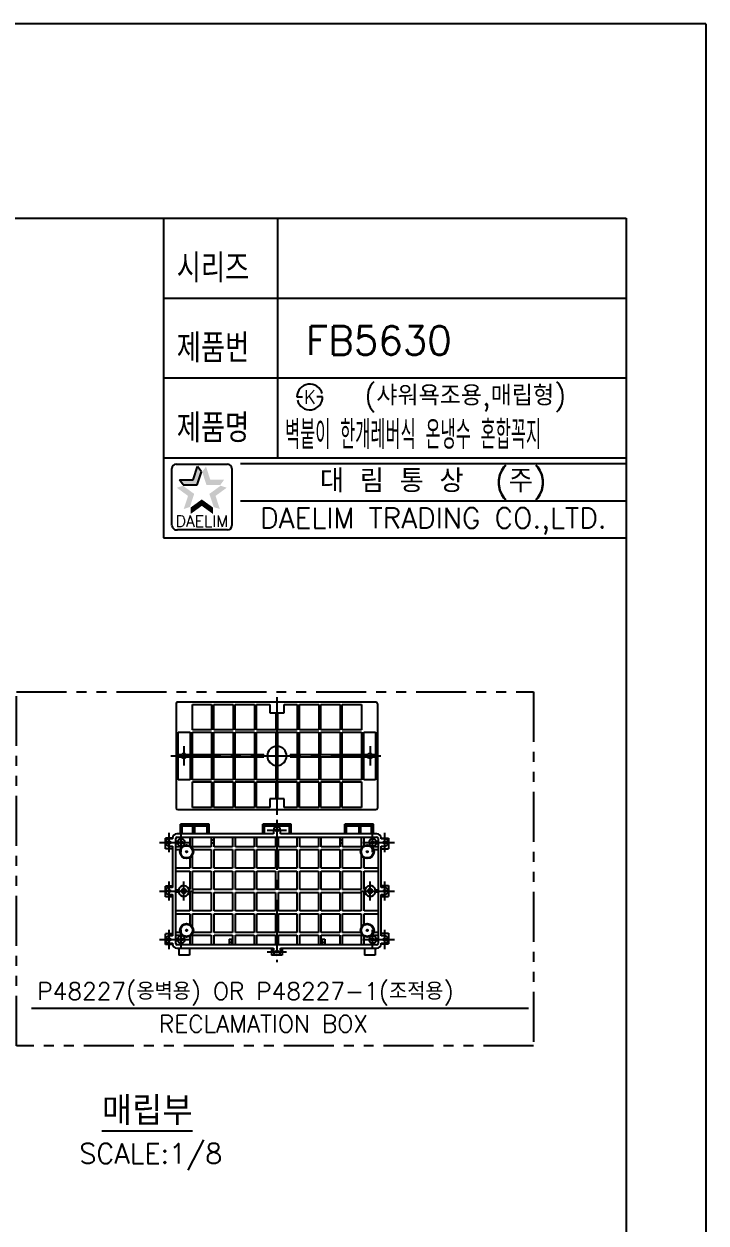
# Model space of a CAD drawing. Extents: x 9929 to 10523, y -3370 to -2950.
# Drawn here: x 10403.2 to 10522.6, y -3160.2 to -2950.2 of the extents above; entities that cross this region are included whole.
import ezdxf
from ezdxf.enums import TextEntityAlignment as Align

# ---------------------------------------------------------------- set-up
doc = ezdxf.new("R2010")
doc.units = 0
doc.header["$LTSCALE"] = 7
doc.header["$MEASUREMENT"] = 0
doc.linetypes.add('CENTER', pattern=[2, 1.25, -0.25, 0.25, -0.25])
doc.linetypes.add('PHANTOM', pattern=[2.5, 1.25, -0.25, 0.25, -0.25, 0.25, -0.25])
doc.layers.get('0').update_dxf_attribs({"color": 2, "linetype": 'CONTINUOUS'})
for name, color, linetype in [('02___PRT_ALL_AXES', 7, 'CONTINUOUS'), ('CL', 1, 'CENTER'), ('D', 2, 'CONTINUOUS'), ('DIM', 2, 'CONTINUOUS'), ('DWG', 7, 'CONTINUOUS'), ('PH', 3, 'PHANTOM'), ('PIPBOX', 7, 'CONTINUOUS')]:
    doc.layers.add(name, color=color, linetype=linetype)
doc.styles.add('GHS', font='ROMANS.shx', dxfattribs={"bigfont": 'GHS.shx'})
doc.styles.add('HAN', font='TXT.shx', dxfattribs={"bigfont": 'GHS.shx'})
doc.styles.add('ROMANS', font='romans')

# ---------------------------------------------------------------- blocks, each defined once
blk = doc.blocks.new('KS')
at = {"layer": 'D'}
for p, q in [((-2.25, 0), (-1.75, 0)), ((-1.75, 0), (-1.25, 0)), ((1.75, 0), (1.25, 0)), ((2.25, 0), (1.75, 0))]:
    blk.add_line(p, q, dxfattribs=at)
for start, end in [(15, 180), (195, 0)]:
    blk.add_arc((0, 0), 2.25, start, end, dxfattribs=at)
at = {"layer": 'D', "style": 'HAN'}
blk.add_text('K', height=2.39, dxfattribs=at).set_placement((0, 0), align=Align.MIDDLE)

msp = doc.modelspace()

# ---------------------------------------------------------------- linework, layer by layer
for q in [(9928.55, -2950.19), (10522.55, -3370.19), (10522.55, -3370.19)]:
    msp.add_line((10522.55, -2950.19), q)
at = {"color": 4}
for p, q in [((10190.09, -2984.19), (10508.55, -2984.19)), ((10508.55, -2984.19), (10508.55, -3359.19))]:
    msp.add_line(p, q, dxfattribs=at)
at = {"color": 7}
for p, q in [((10427.55, -2984.19), (10427.55, -3040.19)), ((10447.55, -2984.19), (10447.55, -3026.19)), ((10427.55, -2998.19), (10508.55, -2998.19)), ((10427.55, -3012.19), (10508.55, -3012.19)), ((10427.55, -3026.19), (10508.55, -3026.19)), ((10427.55, -3040.19), (10508.55, -3040.19))]:
    msp.add_line(p, q, dxfattribs=at)
at = {"color": 2, "linetype": 'Continuous'}
for p, q in [((10429.03, -3038.05), (10429.03, -3028.05)), ((10429.78, -3027.3), (10438.78, -3027.3)), ((10439.53, -3028.05), (10439.53, -3038.05)), ((10441.05, -3027.19), (10508.55, -3027.19)), ((10441.05, -3033.69), (10508.55, -3033.69)), ((10438.78, -3038.8), (10430.03, -3038.8))]:
    msp.add_line(p, q, dxfattribs=at)
at = {"color": 2}
for p, q in [((10432.79, -3030.01), (10433.54, -3027.7)), ((10434.21, -3028.62), (10433.54, -3027.7)), ((10430.37, -3030.01), (10432.79, -3030.01)), ((10431.03, -3030.92), (10430.37, -3030.01)), ((10433.46, -3030.92), (10434.21, -3028.62)), ((10431.03, -3030.92), (10433.46, -3030.92))]:
    msp.add_line(p, q, dxfattribs=at)
at = {"color": 2, "linetype": 'Continuous'}
for centre, radius, start, end in [((10429.78, -3028.05), 0.75, 90, 180), ((10438.78, -3028.05), 0.75, 0, 90), ((10429.91, -3037.93), 0.884, 188.1301, 278.1301), ((10438.78, -3038.05), 0.75, 270, 0)]:
    msp.add_arc(centre, radius, start, end, dxfattribs=at)
at = {"color": 2}
for points in [[(10432.79, -3030.01), (10433.46, -3030.92), (10433.54, -3027.7), (10434.21, -3028.62)], [(10435.02, -3027.7), (10434.35, -3028.62), (10435.77, -3030.01), (10435.1, -3030.92)], [(10430.37, -3030.01), (10431.03, -3030.92), (10432.79, -3030.01), (10433.46, -3030.92)], [(10435.77, -3030.01), (10435.1, -3030.92), (10438.19, -3030.01), (10437.53, -3030.92)], [(10431.87, -3032.84), (10432.95, -3032.49), (10429.91, -3031.41), (10430.99, -3031.06)], [(10438.65, -3031.41), (10437.57, -3031.06), (10436.69, -3032.84), (10435.61, -3032.49)], [(10431.12, -3035.14), (10432.2, -3034.79), (10431.87, -3032.84), (10432.95, -3032.49)], [(10434.28, -3034.59), (10434.28, -3033.46), (10432.32, -3036.01), (10432.32, -3034.88)], [(10436.24, -3036.01), (10436.24, -3034.88), (10434.28, -3034.59), (10434.28, -3033.46)], [(10436.69, -3032.84), (10435.61, -3032.49), (10437.44, -3035.14), (10436.36, -3034.79)]]:
    msp.add_solid(points, dxfattribs=at)
at = {"layer": '02___PRT_ALL_AXES', "color": 7, "linetype": 'Continuous', "lineweight": 0}
for p, q in [((10447.28, -3090.81), (10447.28, -3090.32)), ((10447.6, -3090.81), (10447.6, -3090.32)), ((10429.19, -3092.92), (10428.56, -3092.92)), ((10429.19, -3092.79), (10429.19, -3092.92)), ((10446.81, -3092.04), (10429.94, -3092.04)), ((10446.81, -3091.42), (10446.81, -3092.04)), ((10447.28, -3091.56), (10447.28, -3091.27)), ((10447.6, -3091.56), (10447.6, -3091.27)), ((10448.06, -3092.04), (10448.06, -3091.42)), ((10464.94, -3092.04), (10448.06, -3092.04)), ((10465.69, -3092.92), (10465.69, -3092.79)), ((10466.32, -3092.92), (10465.69, -3092.92)), ((10428.56, -3094.17), (10429.19, -3094.17)), ((10429.19, -3094.17), (10429.19, -3101.42)), ((10465.69, -3094.17), (10466.32, -3094.17)), ((10465.69, -3101.42), (10465.69, -3094.17)), ((10429.19, -3101.42), (10428.56, -3101.42)), ((10466.32, -3101.42), (10465.69, -3101.42)), ((10428.56, -3102.67), (10429.19, -3102.67)), ((10429.19, -3102.67), (10429.19, -3109.92)), ((10429.19, -3109.92), (10429.19, -3102.67)), ((10430.2, -3101.88), (10429.75, -3101.88)), ((10429.75, -3102.2), (10430.2, -3102.2)), ((10465.13, -3101.88), (10464.68, -3101.88)), ((10464.68, -3102.2), (10465.13, -3102.2)), ((10465.69, -3102.67), (10466.32, -3102.67)), ((10465.69, -3109.92), (10465.69, -3102.67)), ((10429.19, -3109.92), (10428.56, -3109.92)), ((10466.32, -3109.92), (10465.69, -3109.92)), ((10428.56, -3111.17), (10429.19, -3111.17)), ((10429.19, -3111.17), (10429.19, -3111.29)), ((10429.94, -3112.04), (10446.81, -3112.04)), ((10446.81, -3112.04), (10446.81, -3112.67)), ((10448.06, -3112.04), (10464.94, -3112.04)), ((10448.06, -3112.67), (10448.06, -3112.04)), ((10465.69, -3111.17), (10466.32, -3111.17)), ((10465.69, -3111.29), (10465.69, -3111.17))]:
    msp.add_line(p, q, dxfattribs=at)
for centre, radius in [((10447.44, -3091.42), 0.219), ((10428.56, -3093.54), 0.219), ((10431.63, -3095.17), 0.125), ((10463.25, -3095.17), 0.125), ((10466.32, -3093.54), 0.219), ((10431.13, -3102.04), 0.406), ((10463.75, -3102.04), 0.406), ((10428.56, -3102.04), 0.219), ((10466.32, -3102.04), 0.219), ((10431.63, -3108.92), 0.125), ((10463.25, -3108.92), 0.125), ((10428.56, -3110.54), 0.219), ((10447.44, -3112.67), 0.219)]:
    msp.add_circle(centre, radius, dxfattribs=at)
for centre, radius, start, end in [((10447.44, -3091.42), 0.625, 0, 180), ((10428.56, -3093.54), 0.625, 90, 270), ((10466.32, -3093.54), 0.625, 270, 90), ((10428.56, -3102.04), 0.625, 90, 270), ((10431.13, -3102.04), 0.938, 189.5941, 170.4059), ((10463.75, -3102.04), 0.938, 9.5941, 350.4059), ((10466.32, -3102.04), 0.625, 270, 90), ((10428.56, -3110.54), 0.625, 90, 270), ((10466.32, -3110.54), 0.625, 270, 90), ((10447.44, -3112.67), 0.625, 180, 0)]:
    msp.add_arc(centre, radius, start, end, dxfattribs=at)
at = {"layer": 'CL'}
for p, q in [((10447.44, -3068.1), (10447.44, -3088.67)), ((10428.86, -3078.38), (10466.01, -3078.38)), ((10447.44, -3089.59), (10447.44, -3114.49))]:
    msp.add_line(p, q, dxfattribs=at)
at = {"layer": 'CL', "ltscale": 0.5}
for p, q in [((10431.13, -3076.7), (10431.13, -3080.07)), ((10463.74, -3076.7), (10463.74, -3080.07)), ((10428.56, -3095.23), (10428.56, -3091.85)), ((10430.68, -3095.23), (10430.68, -3091.85)), ((10445.75, -3091.41), (10449.13, -3091.41)), ((10464.19, -3095.23), (10464.19, -3091.85)), ((10466.32, -3095.23), (10466.32, -3091.85)), ((10426.87, -3093.54), (10430.26, -3093.54)), ((10428.99, -3093.54), (10432.37, -3093.54)), ((10462.5, -3093.54), (10465.88, -3093.54)), ((10464.62, -3093.54), (10468.01, -3093.54)), ((10428.56, -3103.73), (10428.56, -3100.35)), ((10431.12, -3103.73), (10431.12, -3100.35)), ((10463.75, -3103.73), (10463.75, -3100.35)), ((10466.32, -3103.73), (10466.32, -3100.35)), ((10426.87, -3102.04), (10430.25, -3102.04)), ((10429.43, -3102.04), (10432.81, -3102.04)), ((10462.06, -3102.04), (10465.44, -3102.04)), ((10464.63, -3102.04), (10468.01, -3102.04)), ((10428.56, -3112.23), (10428.56, -3108.85)), ((10430.68, -3112.24), (10430.68, -3108.85)), ((10464.19, -3112.24), (10464.19, -3108.85)), ((10466.32, -3112.24), (10466.32, -3108.85)), ((10426.87, -3110.54), (10430.26, -3110.54)), ((10428.99, -3110.54), (10432.37, -3110.54)), ((10462.5, -3110.54), (10465.88, -3110.54)), ((10464.63, -3110.54), (10468.01, -3110.54)), ((10445.75, -3112.67), (10449.13, -3112.67))]:
    msp.add_line(p, q, dxfattribs=at)
at = {"layer": 'D'}
for p, q in [((10432.18, -3092.6), (10432.18, -3094.12)), ((10432.68, -3094.29), (10432.68, -3092.6)), ((10435.93, -3092.6), (10435.93, -3094.29)), ((10435.93, -3093.1), (10436.43, -3093.1)), ((10436.43, -3094.29), (10436.43, -3092.6)), ((10439.68, -3092.6), (10439.68, -3094.29)), ((10440.18, -3094.29), (10440.18, -3092.6)), ((10443.43, -3092.6), (10443.43, -3094.29)), ((10443.94, -3094.29), (10443.94, -3092.6)), ((10447.19, -3092.6), (10447.19, -3094.29)), ((10447.19, -3093.1), (10447.69, -3093.1)), ((10447.69, -3094.29), (10447.69, -3092.6)), ((10450.94, -3092.6), (10450.94, -3094.29)), ((10451.44, -3094.29), (10451.44, -3092.6)), ((10454.69, -3092.6), (10454.69, -3094.29)), ((10455.19, -3094.29), (10455.19, -3092.6)), ((10458.44, -3092.6), (10458.44, -3094.29)), ((10458.44, -3093.1), (10458.94, -3093.1)), ((10458.94, -3094.29), (10458.94, -3092.6)), ((10462.19, -3092.6), (10462.19, -3094.29)), ((10462.69, -3094.12), (10462.69, -3092.6)), ((10430.82, -3094.29), (10429.74, -3094.29)), ((10429.74, -3094.79), (10430.49, -3094.79)), ((10435.93, -3094.29), (10432.68, -3094.29)), ((10432.75, -3094.79), (10435.93, -3094.79)), ((10435.93, -3093.58), (10436.43, -3093.58)), ((10435.93, -3094.79), (10435.93, -3098.04)), ((10439.68, -3094.29), (10436.43, -3094.29)), ((10436.43, -3094.79), (10439.68, -3094.79)), ((10436.43, -3098.04), (10436.43, -3094.79)), ((10439.68, -3094.79), (10439.68, -3098.04)), ((10443.43, -3094.29), (10440.18, -3094.29)), ((10440.18, -3094.79), (10443.43, -3094.79)), ((10440.18, -3098.04), (10440.18, -3094.79)), ((10443.43, -3094.79), (10443.43, -3098.04)), ((10447.19, -3094.29), (10443.94, -3094.29)), ((10443.94, -3094.79), (10447.19, -3094.79)), ((10443.94, -3098.04), (10443.94, -3094.79)), ((10447.19, -3093.58), (10447.69, -3093.58)), ((10447.19, -3094.79), (10447.19, -3098.04)), ((10450.94, -3094.29), (10447.69, -3094.29)), ((10447.69, -3094.79), (10450.94, -3094.79)), ((10447.69, -3098.04), (10447.69, -3094.79)), ((10450.94, -3094.79), (10450.94, -3098.04)), ((10454.69, -3094.29), (10451.44, -3094.29)), ((10451.44, -3098.04), (10451.44, -3094.79)), ((10451.44, -3094.79), (10454.69, -3094.79)), ((10454.69, -3094.79), (10454.69, -3098.04)), ((10458.44, -3094.29), (10455.19, -3094.29)), ((10455.19, -3094.79), (10458.44, -3094.79)), ((10455.19, -3098.04), (10455.19, -3094.79)), ((10458.44, -3093.58), (10458.94, -3093.58)), ((10458.44, -3094.79), (10458.44, -3098.04)), ((10462.19, -3094.29), (10458.94, -3094.29)), ((10458.94, -3094.79), (10462.13, -3094.79)), ((10458.94, -3098.04), (10458.94, -3094.79)), ((10465.13, -3094.29), (10464.06, -3094.29)), ((10464.38, -3094.79), (10465.13, -3094.79)), ((10432.18, -3096.21), (10432.18, -3098.04)), ((10432.68, -3098.04), (10432.68, -3095.7)), ((10462.19, -3095.7), (10462.19, -3098.04)), ((10462.69, -3098.04), (10462.69, -3096.21)), ((10432.18, -3098.04), (10429.74, -3098.04)), ((10429.74, -3098.54), (10432.18, -3098.54)), ((10432.18, -3098.54), (10432.18, -3101.79)), ((10435.93, -3098.04), (10432.68, -3098.04)), ((10432.68, -3098.54), (10435.93, -3098.54)), ((10432.68, -3101.79), (10432.68, -3098.54)), ((10435.93, -3098.54), (10435.93, -3101.79)), ((10439.68, -3098.04), (10436.43, -3098.04)), ((10436.43, -3101.79), (10436.43, -3098.54)), ((10436.43, -3098.54), (10439.68, -3098.54)), ((10439.68, -3098.54), (10439.68, -3101.79)), ((10443.43, -3098.04), (10440.18, -3098.04)), ((10440.18, -3098.54), (10443.43, -3098.54)), ((10440.18, -3101.79), (10440.18, -3098.54)), ((10443.43, -3098.54), (10443.43, -3101.79)), ((10447.19, -3098.04), (10443.94, -3098.04)), ((10443.94, -3098.54), (10447.19, -3098.54)), ((10443.94, -3101.79), (10443.94, -3098.54)), ((10447.19, -3098.54), (10447.19, -3101.79)), ((10450.94, -3098.04), (10447.69, -3098.04)), ((10447.69, -3098.54), (10450.94, -3098.54)), ((10447.69, -3101.79), (10447.69, -3098.54)), ((10450.94, -3098.54), (10450.94, -3101.79)), ((10454.69, -3098.04), (10451.44, -3098.04)), ((10451.44, -3101.79), (10451.44, -3098.54)), ((10451.44, -3098.54), (10454.69, -3098.54)), ((10454.69, -3098.54), (10454.69, -3101.79)), ((10458.44, -3098.04), (10455.19, -3098.04)), ((10455.19, -3098.54), (10458.44, -3098.54)), ((10455.19, -3101.79), (10455.19, -3098.54)), ((10458.44, -3098.54), (10458.44, -3101.79)), ((10462.19, -3098.04), (10458.94, -3098.04)), ((10458.94, -3101.79), (10458.94, -3098.54)), ((10458.94, -3098.54), (10462.19, -3098.54)), ((10462.19, -3098.54), (10462.19, -3101.79)), ((10465.13, -3098.04), (10462.69, -3098.04)), ((10462.69, -3098.54), (10465.13, -3098.54)), ((10462.69, -3101.79), (10462.69, -3098.54)), ((10432.18, -3102.29), (10432.18, -3105.54)), ((10435.93, -3101.79), (10432.68, -3101.79)), ((10432.68, -3102.29), (10435.93, -3102.29)), ((10432.68, -3105.54), (10432.68, -3102.29)), ((10435.93, -3102.29), (10435.93, -3105.54)), ((10439.68, -3101.79), (10436.43, -3101.79)), ((10436.43, -3102.29), (10439.68, -3102.29)), ((10436.43, -3105.54), (10436.43, -3102.29)), ((10439.68, -3102.29), (10439.68, -3105.54)), ((10443.43, -3101.79), (10440.18, -3101.79)), ((10440.18, -3102.29), (10443.43, -3102.29)), ((10440.18, -3105.54), (10440.18, -3102.29)), ((10443.43, -3102.29), (10443.43, -3105.54)), ((10447.19, -3101.79), (10443.94, -3101.79)), ((10443.94, -3102.29), (10447.19, -3102.29)), ((10443.94, -3105.54), (10443.94, -3102.29)), ((10447.19, -3102.29), (10447.19, -3105.54)), ((10450.94, -3101.79), (10447.69, -3101.79)), ((10447.69, -3102.29), (10450.94, -3102.29)), ((10447.69, -3105.54), (10447.69, -3102.29)), ((10450.94, -3102.29), (10450.94, -3105.54)), ((10454.69, -3101.79), (10451.44, -3101.79)), ((10451.44, -3105.54), (10451.44, -3102.29)), ((10451.44, -3102.29), (10454.69, -3102.29)), ((10454.69, -3102.29), (10454.69, -3105.54)), ((10458.44, -3101.79), (10455.19, -3101.79)), ((10455.19, -3102.29), (10458.44, -3102.29)), ((10455.19, -3105.54), (10455.19, -3102.29)), ((10458.44, -3102.29), (10458.44, -3105.54)), ((10462.19, -3101.79), (10458.94, -3101.79)), ((10458.94, -3102.29), (10462.19, -3102.29)), ((10458.94, -3105.54), (10458.94, -3102.29)), ((10462.19, -3102.29), (10462.19, -3105.54)), ((10462.69, -3105.54), (10462.69, -3102.29)), ((10432.18, -3105.54), (10429.74, -3105.54)), ((10435.93, -3105.54), (10432.68, -3105.54)), ((10439.68, -3105.54), (10436.43, -3105.54)), ((10443.43, -3105.54), (10440.18, -3105.54)), ((10447.19, -3105.54), (10443.94, -3105.54)), ((10450.94, -3105.54), (10447.69, -3105.54)), ((10454.69, -3105.54), (10451.44, -3105.54)), ((10458.44, -3105.54), (10455.19, -3105.54)), ((10462.19, -3105.54), (10458.94, -3105.54)), ((10465.13, -3105.54), (10462.69, -3105.54)), ((10429.74, -3106.04), (10432.18, -3106.04)), ((10432.18, -3106.04), (10432.18, -3107.87)), ((10432.68, -3106.04), (10435.93, -3106.04)), ((10432.68, -3108.39), (10432.68, -3106.04)), ((10435.93, -3106.04), (10435.93, -3109.29)), ((10436.43, -3109.29), (10436.43, -3106.04)), ((10436.43, -3106.04), (10439.68, -3106.04)), ((10439.68, -3106.04), (10439.68, -3109.29)), ((10440.18, -3106.04), (10443.43, -3106.04)), ((10440.18, -3109.29), (10440.18, -3106.04)), ((10443.43, -3106.04), (10443.43, -3109.29)), ((10443.94, -3106.04), (10447.19, -3106.04)), ((10443.94, -3109.29), (10443.94, -3106.04)), ((10447.19, -3106.04), (10447.19, -3109.29)), ((10447.69, -3106.04), (10450.94, -3106.04)), ((10447.69, -3109.29), (10447.69, -3106.04)), ((10450.94, -3106.04), (10450.94, -3109.29)), ((10451.44, -3109.29), (10451.44, -3106.04)), ((10451.44, -3106.04), (10454.69, -3106.04)), ((10454.69, -3106.04), (10454.69, -3109.29)), ((10455.19, -3106.04), (10458.44, -3106.04)), ((10455.19, -3109.29), (10455.19, -3106.04)), ((10458.44, -3106.04), (10458.44, -3109.29)), ((10458.94, -3109.29), (10458.94, -3106.04)), ((10458.94, -3106.04), (10462.19, -3106.04)), ((10462.19, -3106.04), (10462.19, -3108.39)), ((10462.69, -3106.04), (10465.13, -3106.04)), ((10462.69, -3107.87), (10462.69, -3106.04)), ((10430.49, -3109.29), (10429.74, -3109.29)), ((10429.74, -3109.79), (10430.82, -3109.79)), ((10432.18, -3109.97), (10432.18, -3111.48)), ((10432.68, -3109.79), (10435.93, -3109.79)), ((10432.68, -3111.48), (10432.68, -3109.79)), ((10435.93, -3109.29), (10432.75, -3109.29)), ((10435.93, -3109.79), (10435.93, -3111.48)), ((10439.68, -3109.29), (10436.43, -3109.29)), ((10436.43, -3109.79), (10439.68, -3109.79)), ((10436.43, -3111.48), (10436.43, -3109.79)), ((10439.68, -3109.79), (10439.68, -3111.48)), ((10443.43, -3109.29), (10440.18, -3109.29)), ((10440.18, -3109.79), (10443.43, -3109.79)), ((10440.18, -3111.48), (10440.18, -3109.79)), ((10443.43, -3109.79), (10443.43, -3111.48)), ((10447.19, -3109.29), (10443.94, -3109.29)), ((10443.94, -3109.79), (10447.19, -3109.79)), ((10443.94, -3111.48), (10443.94, -3109.79)), ((10447.19, -3109.79), (10447.19, -3111.48)), ((10450.94, -3109.29), (10447.69, -3109.29)), ((10447.69, -3109.79), (10450.94, -3109.79)), ((10447.69, -3111.48), (10447.69, -3109.79)), ((10450.94, -3109.79), (10450.94, -3111.48)), ((10454.69, -3109.29), (10451.44, -3109.29)), ((10451.44, -3111.48), (10451.44, -3109.79)), ((10451.44, -3109.79), (10454.69, -3109.79)), ((10454.69, -3109.79), (10454.69, -3111.48)), ((10458.44, -3109.29), (10455.19, -3109.29)), ((10455.19, -3109.79), (10458.44, -3109.79)), ((10455.19, -3111.48), (10455.19, -3109.79)), ((10458.44, -3109.79), (10458.44, -3111.48)), ((10462.13, -3109.29), (10458.94, -3109.29)), ((10458.94, -3111.48), (10458.94, -3109.79)), ((10458.94, -3109.79), (10462.19, -3109.79)), ((10462.19, -3109.79), (10462.19, -3111.48)), ((10462.69, -3111.48), (10462.69, -3109.97)), ((10464.06, -3109.79), (10465.13, -3109.79)), ((10465.13, -3109.29), (10464.38, -3109.29)), ((10439.06, -3110.48), (10439.06, -3111.48)), ((10439.06, -3110.48), (10439.56, -3110.48)), ((10439.06, -3110.98), (10439.56, -3110.98)), ((10439.56, -3110.48), (10439.56, -3111.48)), ((10447.19, -3110.5), (10447.69, -3110.5)), ((10447.19, -3110.98), (10447.69, -3110.98)), ((10455.31, -3110.48), (10455.81, -3110.48)), ((10455.31, -3110.48), (10455.31, -3111.48)), ((10455.31, -3110.98), (10455.81, -3110.98)), ((10455.81, -3110.48), (10455.81, -3111.48)), ((10404.47, -3122.58), (10491.5, -3122.58))]:
    msp.add_line(p, q, dxfattribs=at)
at = {"layer": 'DWG'}
for p, q in [((10429.79, -3069.22), (10429.79, -3087.47)), ((10464.77, -3068.98), (10430.02, -3068.98)), ((10432.63, -3069.36), (10436, -3069.36)), ((10432.63, -3073.82), (10432.63, -3069.36)), ((10436, -3069.36), (10436, -3073.82)), ((10436.38, -3069.36), (10439.75, -3069.36)), ((10436.38, -3073.82), (10436.38, -3069.36)), ((10439.75, -3069.36), (10439.75, -3073.82)), ((10440.13, -3069.36), (10443.5, -3069.36)), ((10440.13, -3073.82), (10440.13, -3069.36)), ((10443.5, -3069.36), (10443.5, -3073.82)), ((10443.87, -3069.36), (10446.19, -3069.36)), ((10443.87, -3073.82), (10443.87, -3069.36)), ((10446.19, -3069.36), (10446.19, -3070.86)), ((10448.69, -3069.36), (10451, -3069.36)), ((10448.69, -3070.86), (10448.69, -3069.36)), ((10451, -3069.36), (10451, -3073.82)), ((10451.37, -3073.82), (10451.37, -3069.36)), ((10451.37, -3069.36), (10454.75, -3069.36)), ((10454.75, -3069.36), (10454.75, -3073.82)), ((10455.12, -3069.36), (10458.49, -3069.36)), ((10455.12, -3073.82), (10455.12, -3069.36)), ((10458.49, -3069.36), (10458.49, -3073.82)), ((10458.87, -3073.82), (10458.87, -3069.36)), ((10458.87, -3069.36), (10462.24, -3069.36)), ((10462.24, -3069.36), (10462.24, -3073.82)), ((10465.09, -3087.47), (10465.09, -3069.29)), ((10446.19, -3070.86), (10447.25, -3070.86)), ((10447.25, -3070.86), (10447.25, -3073.82)), ((10447.62, -3070.86), (10448.69, -3070.86)), ((10447.62, -3073.82), (10447.62, -3070.86)), ((10430.16, -3074.2), (10432.25, -3074.2)), ((10430.16, -3078.2), (10430.16, -3074.2)), ((10432.25, -3074.2), (10432.25, -3078.2)), ((10436, -3073.82), (10432.63, -3073.82)), ((10432.63, -3074.2), (10436, -3074.2)), ((10432.63, -3078.2), (10432.63, -3074.2)), ((10436, -3074.2), (10436, -3078.2)), ((10439.75, -3073.82), (10436.38, -3073.82)), ((10436.38, -3074.2), (10439.75, -3074.2)), ((10436.38, -3078.2), (10436.38, -3074.2)), ((10439.75, -3074.2), (10439.75, -3078.2)), ((10443.5, -3073.82), (10440.13, -3073.82)), ((10440.13, -3074.2), (10443.5, -3074.2)), ((10440.13, -3078.2), (10440.13, -3074.2)), ((10443.5, -3074.2), (10443.5, -3078.2)), ((10447.25, -3073.82), (10443.87, -3073.82)), ((10443.87, -3074.2), (10447.25, -3074.2)), ((10443.87, -3078.2), (10443.87, -3074.2)), ((10447.25, -3074.2), (10447.25, -3082.57)), ((10451, -3073.82), (10447.62, -3073.82)), ((10447.62, -3074.2), (10451, -3074.2)), ((10447.62, -3082.57), (10447.62, -3074.2)), ((10451, -3074.2), (10451, -3078.2)), ((10454.75, -3073.82), (10451.37, -3073.82)), ((10451.37, -3078.2), (10451.37, -3074.2)), ((10451.37, -3074.2), (10454.75, -3074.2)), ((10454.75, -3074.2), (10454.75, -3078.2)), ((10458.49, -3073.82), (10455.12, -3073.82)), ((10455.12, -3074.2), (10458.49, -3074.2)), ((10455.12, -3078.2), (10455.12, -3074.2)), ((10458.49, -3074.2), (10458.49, -3078.2)), ((10462.24, -3073.82), (10458.87, -3073.82)), ((10458.87, -3078.2), (10458.87, -3074.2)), ((10458.87, -3074.2), (10462.24, -3074.2)), ((10462.24, -3074.2), (10462.24, -3078.2)), ((10462.62, -3074.2), (10464.71, -3074.2)), ((10462.62, -3078.2), (10462.62, -3074.2)), ((10464.71, -3074.2), (10464.71, -3078.2)), ((10430.73, -3078.2), (10430.16, -3078.2)), ((10430.16, -3082.57), (10430.16, -3078.57)), ((10430.16, -3078.57), (10430.73, -3078.57)), ((10432.25, -3078.2), (10431.52, -3078.2)), ((10431.52, -3078.57), (10432.25, -3078.57)), ((10432.25, -3078.57), (10432.25, -3082.57)), ((10436, -3078.2), (10432.63, -3078.2)), ((10432.63, -3078.57), (10436, -3078.57)), ((10432.63, -3082.57), (10432.63, -3078.57)), ((10436, -3078.57), (10436, -3082.57)), ((10439.75, -3078.2), (10436.38, -3078.2)), ((10436.38, -3082.57), (10436.38, -3078.57)), ((10436.38, -3078.57), (10439.75, -3078.57)), ((10439.75, -3078.57), (10439.75, -3082.57)), ((10443.5, -3078.2), (10440.13, -3078.2)), ((10440.13, -3082.57), (10440.13, -3078.57)), ((10440.13, -3078.57), (10443.5, -3078.57)), ((10443.5, -3078.57), (10443.5, -3082.57)), ((10445.12, -3078.2), (10443.87, -3078.2)), ((10443.87, -3078.57), (10445.12, -3078.57)), ((10443.87, -3082.57), (10443.87, -3078.57)), ((10445.12, -3078.2), (10445.12, -3078.57)), ((10451, -3078.2), (10449.75, -3078.2)), ((10449.75, -3078.57), (10449.75, -3078.2)), ((10449.75, -3078.57), (10451, -3078.57)), ((10451, -3078.57), (10451, -3082.57)), ((10454.75, -3078.2), (10451.37, -3078.2)), ((10451.37, -3082.57), (10451.37, -3078.57)), ((10451.37, -3078.57), (10454.75, -3078.57)), ((10454.75, -3078.57), (10454.75, -3082.57)), ((10458.49, -3078.2), (10455.12, -3078.2)), ((10455.12, -3078.57), (10458.49, -3078.57)), ((10455.12, -3082.57), (10455.12, -3078.57)), ((10458.49, -3078.57), (10458.49, -3082.57)), ((10462.24, -3078.2), (10458.87, -3078.2)), ((10458.87, -3082.57), (10458.87, -3078.57)), ((10458.87, -3078.57), (10462.24, -3078.57)), ((10462.24, -3078.57), (10462.24, -3082.57)), ((10463.35, -3078.2), (10462.62, -3078.2)), ((10462.62, -3078.57), (10463.35, -3078.57)), ((10462.62, -3082.57), (10462.62, -3078.57)), ((10464.71, -3078.2), (10464.14, -3078.2)), ((10464.14, -3078.57), (10464.71, -3078.57)), ((10464.71, -3078.57), (10464.71, -3082.57)), ((10432.25, -3082.57), (10430.16, -3082.57)), ((10436, -3082.57), (10432.63, -3082.57)), ((10439.75, -3082.57), (10436.38, -3082.57)), ((10443.5, -3082.57), (10440.13, -3082.57)), ((10447.25, -3082.57), (10443.87, -3082.57)), ((10451, -3082.57), (10447.62, -3082.57)), ((10454.75, -3082.57), (10451.37, -3082.57)), ((10458.49, -3082.57), (10455.12, -3082.57)), ((10462.24, -3082.57), (10458.87, -3082.57)), ((10464.71, -3082.57), (10462.62, -3082.57)), ((10432.63, -3082.94), (10436, -3082.94)), ((10432.63, -3087.41), (10432.63, -3082.94)), ((10436, -3082.94), (10436, -3087.41)), ((10436.38, -3087.41), (10436.38, -3082.94)), ((10436.38, -3082.94), (10439.75, -3082.94)), ((10439.75, -3082.94), (10439.75, -3087.41)), ((10440.13, -3087.41), (10440.13, -3082.94)), ((10440.13, -3082.94), (10443.5, -3082.94)), ((10443.5, -3082.94), (10443.5, -3087.41)), ((10443.87, -3082.94), (10447.25, -3082.94)), ((10443.87, -3087.41), (10443.87, -3082.94)), ((10447.25, -3082.94), (10447.25, -3085.91)), ((10447.62, -3082.94), (10451, -3082.94)), ((10447.62, -3085.91), (10447.62, -3082.94)), ((10451, -3082.94), (10451, -3087.41)), ((10451.37, -3087.41), (10451.37, -3082.94)), ((10451.37, -3082.94), (10454.75, -3082.94)), ((10454.75, -3082.94), (10454.75, -3087.41)), ((10455.12, -3082.94), (10458.49, -3082.94)), ((10455.12, -3087.41), (10455.12, -3082.94)), ((10458.49, -3082.94), (10458.49, -3087.41)), ((10458.87, -3087.41), (10458.87, -3082.94)), ((10458.87, -3082.94), (10462.24, -3082.94)), ((10462.24, -3082.94), (10462.24, -3087.41)), ((10447.25, -3085.91), (10446.19, -3085.91)), ((10446.19, -3085.91), (10446.19, -3087.41)), ((10448.69, -3085.91), (10447.62, -3085.91)), ((10448.69, -3087.41), (10448.69, -3085.91)), ((10430.1, -3087.79), (10464.77, -3087.79)), ((10436, -3087.41), (10432.63, -3087.41)), ((10439.75, -3087.41), (10436.38, -3087.41)), ((10443.5, -3087.41), (10440.13, -3087.41)), ((10446.19, -3087.41), (10443.87, -3087.41)), ((10451, -3087.41), (10448.69, -3087.41)), ((10454.75, -3087.41), (10451.37, -3087.41)), ((10458.49, -3087.41), (10455.12, -3087.41)), ((10462.24, -3087.41), (10458.87, -3087.41))]:
    msp.add_line(p, q, dxfattribs=at)
for centre in [(10431.13, -3078.38), (10463.74, -3078.38)]:
    msp.add_circle(centre, 0.437, dxfattribs=at)
for centre, radius, start, end in [((10430.02, -3069.22), 0.237, 90, 180), ((10464.77, -3069.29), 0.312, 0, 90), ((10447.44, -3078.38), 1.69, 96.3794, 263.6206), ((10447.44, -3078.38), 1.69, 276.3794, 83.6206), ((10430.1, -3087.47), 0.312, 180, 270), ((10464.77, -3087.47), 0.312, 270, 0)]:
    msp.add_arc(centre, radius, start, end, dxfattribs=at)
at = {"layer": 'PH'}
msp.add_lwpolyline([(10401.83, -3067.18), (10492.37, -3067.18), (10492.37, -3129.14), (10401.83, -3129.14)], close=True, dxfattribs=at)
at = {"layer": 'PIPBOX', "color": 7, "linetype": 'Continuous'}
for p, q in [((10430.56, -3092.04), (10430.56, -3090.31)), ((10435.56, -3090.31), (10430.56, -3090.31)), ((10430.87, -3092.04), (10430.87, -3090.31)), ((10432.74, -3090.69), (10430.87, -3090.69)), ((10432.74, -3092.04), (10432.74, -3090.31)), ((10433.06, -3092.04), (10433.06, -3090.31)), ((10435.25, -3090.69), (10433.06, -3090.69)), ((10435.25, -3092.04), (10435.25, -3090.31)), ((10435.56, -3092.04), (10435.56, -3090.31)), ((10444.94, -3092.04), (10444.94, -3090.31)), ((10449.94, -3090.31), (10444.94, -3090.31)), ((10445.25, -3092.04), (10445.25, -3090.31)), ((10447.28, -3090.69), (10445.25, -3090.69)), ((10447.28, -3090.81), (10447.28, -3090.31)), ((10447.59, -3090.81), (10447.59, -3090.31)), ((10449.62, -3090.69), (10447.59, -3090.69)), ((10449.62, -3092.04), (10449.62, -3090.31)), ((10449.94, -3092.04), (10449.94, -3090.31)), ((10459.31, -3092.04), (10459.31, -3090.31)), ((10464.32, -3090.31), (10459.31, -3090.31)), ((10459.63, -3092.04), (10459.63, -3090.31)), ((10461.81, -3090.69), (10459.63, -3090.69)), ((10461.81, -3092.04), (10461.81, -3090.31)), ((10462.13, -3092.04), (10462.13, -3090.31)), ((10464, -3090.69), (10462.13, -3090.69)), ((10464, -3092.04), (10464, -3090.31)), ((10464.32, -3092.04), (10464.32, -3090.31)), ((10429.18, -3092.79), (10427.93, -3092.79)), ((10427.93, -3094.67), (10427.93, -3092.79)), ((10429.18, -3092.92), (10428.56, -3092.92)), ((10429.18, -3092.79), (10429.18, -3092.92)), ((10429.74, -3111.23), (10429.74, -3092.85)), ((10446.81, -3092.04), (10429.93, -3092.04)), ((10429.99, -3092.6), (10464.88, -3092.6)), ((10430.53, -3092.6), (10430.53, -3092.94)), ((10430.84, -3092.94), (10430.84, -3092.6)), ((10446.81, -3091.41), (10446.81, -3092.04)), ((10447.28, -3091.56), (10447.28, -3091.27)), ((10447.59, -3091.56), (10447.59, -3091.27)), ((10448.06, -3092.04), (10448.06, -3091.41)), ((10464.94, -3092.04), (10448.06, -3092.04)), ((10464.03, -3092.6), (10464.03, -3092.94)), ((10464.35, -3092.94), (10464.35, -3092.6)), ((10465.13, -3092.85), (10465.13, -3111.23)), ((10465.69, -3092.92), (10465.69, -3092.79)), ((10465.69, -3092.79), (10466.94, -3092.79)), ((10466.32, -3092.92), (10465.69, -3092.92)), ((10466.94, -3092.79), (10466.94, -3094.67)), ((10429.18, -3094.67), (10427.93, -3094.67)), ((10428.56, -3094.17), (10429.18, -3094.17)), ((10429.18, -3094.17), (10429.18, -3101.42)), ((10430.08, -3093.38), (10429.74, -3093.38)), ((10429.74, -3093.7), (10430.08, -3093.7)), ((10465.13, -3093.38), (10464.8, -3093.38)), ((10464.8, -3093.7), (10465.13, -3093.7)), ((10465.69, -3094.17), (10466.32, -3094.17)), ((10465.69, -3101.42), (10465.69, -3094.17)), ((10465.69, -3094.67), (10466.94, -3094.67)), ((10429.18, -3101.17), (10427.93, -3101.17)), ((10427.93, -3103.04), (10427.93, -3101.17)), ((10429.18, -3101.42), (10428.56, -3101.42)), ((10465.69, -3101.1), (10466.94, -3101.1)), ((10466.32, -3101.42), (10465.69, -3101.42)), ((10466.94, -3101.1), (10466.94, -3102.98)), ((10429.18, -3103.04), (10427.93, -3103.04)), ((10428.56, -3102.67), (10429.18, -3102.67)), ((10429.18, -3102.67), (10429.18, -3109.92)), ((10430.19, -3101.89), (10429.74, -3101.89)), ((10429.74, -3102.2), (10430.19, -3102.2)), ((10431.44, -3101.79), (10430.8, -3101.79)), ((10430.8, -3102.29), (10431.44, -3102.29)), ((10432.18, -3101.79), (10432.02, -3101.79)), ((10432.02, -3102.29), (10432.18, -3102.29)), ((10462.85, -3101.79), (10462.69, -3101.79)), ((10462.69, -3102.29), (10462.85, -3102.29)), ((10464.07, -3101.79), (10463.43, -3101.79)), ((10463.43, -3102.29), (10464.07, -3102.29)), ((10465.13, -3101.89), (10464.68, -3101.89)), ((10464.68, -3102.2), (10465.13, -3102.2)), ((10465.69, -3102.67), (10466.32, -3102.67)), ((10465.69, -3109.92), (10465.69, -3102.67)), ((10465.69, -3102.98), (10466.94, -3102.98)), ((10429.18, -3109.54), (10427.93, -3109.54)), ((10427.93, -3111.42), (10427.93, -3109.54)), ((10429.18, -3109.92), (10428.56, -3109.92)), ((10465.69, -3109.42), (10466.94, -3109.42)), ((10466.32, -3109.92), (10465.69, -3109.92)), ((10466.94, -3109.42), (10466.94, -3111.3)), ((10429.18, -3111.42), (10427.93, -3111.42)), ((10428.56, -3111.17), (10429.18, -3111.17)), ((10429.18, -3111.17), (10429.18, -3111.3)), ((10430.08, -3110.39), (10429.74, -3110.39)), ((10429.74, -3110.7), (10430.08, -3110.7)), ((10429.93, -3112.05), (10446.81, -3112.05)), ((10464.88, -3111.48), (10429.99, -3111.48)), ((10430.24, -3112.05), (10430.24, -3113.3)), ((10430.53, -3111.15), (10430.53, -3111.48)), ((10430.84, -3111.48), (10430.84, -3111.15)), ((10432.12, -3112.05), (10432.12, -3113.3)), ((10446.5, -3112.05), (10446.5, -3113.3)), ((10446.81, -3112.05), (10446.81, -3112.67)), ((10448.06, -3112.05), (10464.94, -3112.05)), ((10448.06, -3112.67), (10448.06, -3112.05)), ((10448.37, -3112.05), (10448.37, -3113.3)), ((10462.75, -3112.05), (10462.75, -3113.3)), ((10464.03, -3111.15), (10464.03, -3111.48)), ((10464.35, -3111.48), (10464.35, -3111.15)), ((10464.63, -3112.05), (10464.63, -3113.3)), ((10465.13, -3110.39), (10464.8, -3110.39)), ((10464.8, -3110.7), (10465.13, -3110.7)), ((10465.69, -3111.17), (10466.32, -3111.17)), ((10465.69, -3111.3), (10465.69, -3111.17)), ((10465.69, -3111.3), (10466.94, -3111.3)), ((10432.12, -3113.3), (10430.24, -3113.3)), ((10448.37, -3113.3), (10446.5, -3113.3)), ((10464.63, -3113.3), (10462.75, -3113.3))]:
    msp.add_line(p, q, dxfattribs=at)
for centre, radius in [((10447.44, -3091.41), 0.219), ((10428.56, -3093.54), 0.225), ((10431.62, -3095.17), 1.19), ((10430.68, -3093.54), 0.219), ((10431.62, -3095.17), 1.06), ((10431.62, -3095.17), 0.125), ((10463.25, -3095.17), 1.19), ((10463.25, -3095.17), 1.06), ((10463.25, -3095.17), 0.125), ((10464.19, -3093.54), 0.219), ((10466.32, -3093.54), 0.225), ((10431.12, -3102.04), 0.406), ((10463.75, -3102.04), 0.406), ((10428.56, -3102.04), 0.219), ((10466.32, -3102.04), 0.219), ((10431.62, -3108.92), 1.19), ((10431.62, -3108.92), 1.06), ((10463.25, -3108.92), 1.19), ((10463.25, -3108.92), 1.06), ((10431.62, -3108.92), 0.125), ((10463.25, -3108.92), 0.125), ((10428.56, -3110.54), 0.225), ((10430.68, -3110.54), 0.219), ((10464.19, -3110.54), 0.219), ((10466.32, -3110.54), 0.225), ((10447.44, -3112.67), 0.219)]:
    msp.add_circle(centre, radius, dxfattribs=at)
for centre, radius, start, end in [((10447.44, -3091.41), 0.625, 0, 180), ((10428.56, -3093.54), 0.625, 90, 270), ((10429.93, -3092.79), 0.75, 90, 180), ((10429.99, -3092.85), 0.25, 90, 180), ((10430.68, -3093.54), 0.625, 194.4775, 75.5225), ((10430.68, -3093.54), 0.625, 104.4775, 165.5225), ((10464.19, -3093.54), 0.625, 104.4775, 345.5225), ((10464.19, -3093.54), 0.625, 14.4775, 75.5225), ((10464.88, -3092.85), 0.25, 0, 90), ((10464.94, -3092.79), 0.75, 0, 90), ((10466.32, -3093.54), 0.625, 270, 90), ((10428.56, -3102.04), 0.625, 90, 270), ((10431.12, -3102.04), 0.938, 189.5941, 170.4059), ((10463.75, -3102.04), 0.938, 9.5941, 350.4059), ((10466.32, -3102.04), 0.625, 270, 90), ((10428.56, -3110.54), 0.625, 90, 270), ((10430.68, -3110.54), 0.625, 284.4775, 165.5225), ((10464.19, -3110.54), 0.625, 14.4775, 255.5225), ((10466.32, -3110.54), 0.625, 270, 90), ((10429.93, -3111.3), 0.75, 180, 270), ((10429.99, -3111.23), 0.25, 180, 270), ((10430.68, -3110.54), 0.625, 194.4775, 255.5225), ((10464.19, -3110.54), 0.625, 284.4775, 345.5225), ((10464.88, -3111.23), 0.25, 270, 0), ((10464.94, -3111.3), 0.75, 270, 0), ((10447.44, -3112.67), 0.625, 180, 0)]:
    msp.add_arc(centre, radius, start, end, dxfattribs=at)

# ---------------------------------------------------------------- block references
at = {"layer": 'DIM'}
msp.add_blockref('KS', (10453.19, -3015.51), dxfattribs=at)

# ---------------------------------------------------------------- texts
at = {"color": 7, "style": 'GHS'}
msp.add_text('FB5630', height=5, dxfattribs=at).set_placement((10465.29, -3005.61), align=Align.MIDDLE)
at = {"style": 'GHS'}
msp.add_text('(샤워욕조용,매립형)', height=3.5, dxfattribs=at).set_placement((10462.73, -3017.01))
at = {"style": 'GHS', "width": 0.5}
msp.add_text('벽붙이 한개레버식 온냉수 혼합꼭지', height=5, dxfattribs=at).set_placement((10448.85, -3024.63))
at = {"color": 7, "linetype": 'Continuous'}
for s, height, style, p in [('대 림 통 상  (주)', 4, 'GHS', (10474.81, -3030.49)), ('DAELIM TRADING CO.,LTD.', 3.6, 'ROMANS', (10474.81, -3037.26))]:
    msp.add_text(s, height=height, dxfattribs=dict(at, style=style)).set_placement(p, align=Align.MIDDLE)
at = {"color": 2, "linetype": 'Continuous', "style": 'ROMANS'}
msp.add_text('DAELIM', height=2, dxfattribs=at).set_placement((10434.28, -3038.25), align=Align.CENTER)
at = {"layer": 'D', "style": 'GHS'}
for s, height, p in [('RECLAMATION BOX', 3, (10426.76, -3126.81)), ('SCALE:1/8', 3.5, (10412.81, -3149.77))]:
    msp.add_text(s, height=height, dxfattribs=at).set_placement(p)
at = {"layer": 'DIM', "style": 'GHS', "width": 0.8}
for s, p in [('시리즈', (10429.89, -2995.46)), ('제품번', (10429.89, -3009.46)), ('제품명', (10429.89, -3023.46))]:
    msp.add_text(s, height=5, dxfattribs=at).set_placement(p)
at = {"layer": 'DWG', "style": 'GHS'}
for s, height, p in [('P48227(옹벽용) OR P48227-1(조적용)', 3, (10405.48, -3121.09)), ('%%U매립부', 5, (10416.79, -3143.02))]:
    msp.add_text(s, height=height, dxfattribs=at).set_placement(p)

doc.saveas('drawing.dxf')
